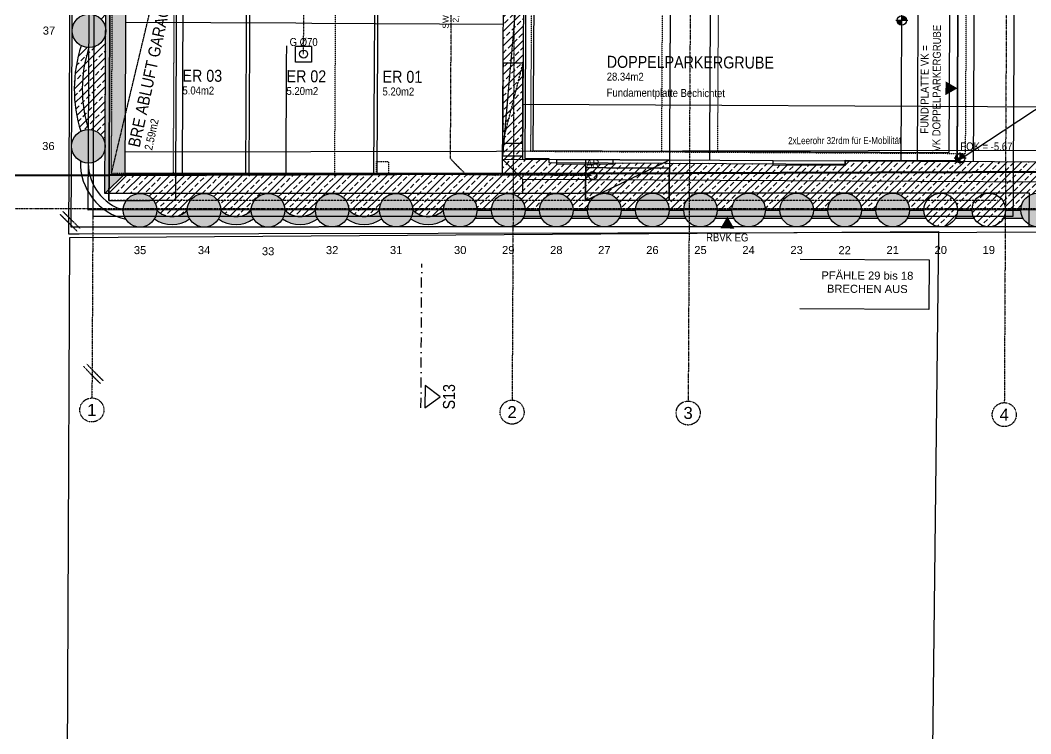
# Model space of a CAD drawing. Header units: millimetres. Extents: x -22184 to 119634, y -59962 to 51543.
# Drawn here: x -8900 to 3727, y -9983 to -1063 of the extents above; entities that cross this region are included whole.
import ezdxf
from ezdxf.enums import TextEntityAlignment as Align

# ---------------------------------------------------------------- set-up
doc = ezdxf.new("R2010")
doc.units = ezdxf.units.MM
for name, pattern in [('DASHDOT', [1, 0.5, -0.25, 0, -0.25]), ('HIDDEN', [0.375, 0.25, -0.125]), ('HIDDEN2', [0.1875, 0.125, -0.0625]), ('STRICHPUNKT', [1, 0.5, -0.25, 0, -0.25]), ('STRICHPUNKTX2', [2, 1, -0.5, 0, -0.5])]:
    doc.linetypes.add(name, pattern=pattern)
for name, color, linetype in [('00-TXT---------M0', 8, 'Continuous'), ('01-SCH-G00-Lkg-M0', 8, 'STRICHPUNKTX2'), ('01-SYM-G00-Lkg-M0', 8, 'Continuous'), ('01-TXT---------M0', 1, 'Continuous'), ('01-TXT---------PP', 1, 'Continuous'), ('01-TXT-G00-LKG-M0', 1, 'Continuous'), ('02-ANS-G00-LKG-M0', 8, 'Continuous'), ('02-ANS-G00-Lkg-Rigol', 8, 'Continuous'), ('02-AXO-G00-Lkg-M0', 8, 'STRICHPUNKT'), ('02-DIM-G00-LKG-M0', 8, 'Continuous'), ('02-DIM-G00-LKG-ROHBAU', 8, 'Continuous'), ('02-FIL-G00-Lkg-STB', 8, 'Continuous'), ('02-HID-G00-LKG-M0', 8, 'HIDDEN2'), ('02-PKW-G00-LKG-M0', 8, 'Continuous'), ('02-TWA-G00-LKG-M0', 4, 'Continuous'), ('02-TWB-G00-LKG-M0', 5, 'Continuous'), ('02-TWE-G00-LKG-M0', 8, 'Continuous'), ('03-HID-G00-LKG-M0', 8, 'HIDDEN2'), ('03-SYM-G00-Lkg-M0', 8, 'Continuous'), ('07-RWK-G00-LKG-M0', 150, 'HIDDEN'), ('07-SWK-G00-Lkg-M0', 34, 'STRICHPUNKT'), ('07-SWK-G00-Lkg-TXT', 34, 'Continuous'), ('07-TXT---------M0', 8, 'Continuous'), ('09-VER-G00-LKG-GRUNDSTÜCKSGRENZE', 161, 'Continuous')]:
    doc.layers.add(name, color=color, linetype=linetype)
doc.layers.add('00_HLP-G00-LKG-M0', color=6, linetype='Continuous', plot=False)
doc.layers.add('E_Bauangaben', color=242, linetype='Continuous', true_color=0xcb1042)
doc.styles.add('0.EG (1)$0$ERSTELLTER_STIL_2', font='ARIALN.TTF')
doc.styles.add('ARIAL', font='arial.ttf', dxfattribs={"width": 0.85})
doc.styles.get("Standard").update_dxf_attribs({"font": 'arial.ttf'})
doc.dimstyles.new('pp chromy&schneider', dxfattribs={"dimscale": 0.005, "dimtxt": 25, "dimasz": 10, "dimexe": 0, "dimexo": 0, "dimgap": 5, "dimtad": 1, "dimdec": 1, "dimlfac": 100, "dimrnd": 0.1, "dimzin": 9, "dimdsep": 46, "dimtxsty": 'ARIAL', "dimblk": 'c&s kote', "dimcen": 0, "dimse1": 1, "dimse2": 1, "dimclrd": 8, "dimclrt": 8, "dimadec": 0, "dimazin": 0, "dimtfac": 0.75, "dimtdec": 1, "dimtix": 1, "dimtmove": 2, "dimatfit": 0, "dimldrblk": 'NONE', "dimfxl": 1, "dimtolj": 1, "dimlwd": -1, "dimarcsym": 0})
pattern_1 = [(45.1423, (16398.9, 6975.42), (-90.0253, 89.57924), []), (45.1423, (16488.7, 6975.64), (-90.0253, 89.57924), [63.5, -31.75])]
pattern_2 = [(45, (-38842.03, -63810.26), (-89.80256, 89.80256), []), (45, (-38752.23, -63810.26), (-89.80256, 89.80256), [63.5, -31.75])]
pattern_3 = [(44.70755, (-35675.08, -41544.72), (-89.34302, 90.25976), []), (44.70755, (-35585.27, -41545.18), (-89.34302, 90.25976), [63.5, -31.75])]

# ---------------------------------------------------------------- blocks, each defined once
blk = doc.blocks.new('03-rar')
blk.add_circle((0, 0), 0.05)
at = {"layer": '01-TXT---------M0', "color": 8, "style": 'ARIAL', "width": 0.85}
blk.add_attdef('RR', text='', height=0.1, dxfattribs=at).set_placement((0, 0.1), align=Align.CENTER)
blk = doc.blocks.new('01-SQM')
at = {"layer": '01-TXT---------M0', "color": 1, "style": 'ARIAL', "width": 0.85}
blk.add_attdef('ROOM', (0, 0), '', height=0.15, dxfattribs=at)
blk.add_attdef('AREA', text='', height=0.1, dxfattribs=at).set_placement((0, -0.06), align=Align.TOP_LEFT)
at = {"layer": '01-TXT---------PP', "color": 1, "style": 'ARIAL', "width": 0.85}
blk.add_attdef('NR', text='', height=0.15, dxfattribs=at).set_placement((-0.117, 0), align=Align.RIGHT)
blk.add_attdef('FLOOR', text='', height=0.1, dxfattribs=at).set_placement((0, -0.26), align=Align.TOP_LEFT)
blk = doc.blocks.new('01-HK1')
for p, q in [((-0.001, -0.074), (-0.001, 0.074)), ((0.074, 0), (-0.075, 0))]:
    blk.add_line(p, q)
blk.add_circle((-0.001, 0), 0.0586)
for points in [[(-0.001, 0.059), (0.041, 0.041), (-0.001, 0)], [(-0.001, 0), (0.058, 0), (0.041, 0.041)], [(-0.059, 0), (-0.042, -0.041), (-0.001, 0)], [(-0.042, -0.041), (-0.001, -0.059), (-0.001, 0)]]:
    blk.add_solid(points)
at = {"layer": '01-TXT---------M0', "color": 8, "style": 'ARIAL', "width": 0.85}
blk.add_attdef('HEIGHT', text='', height=0.1, dxfattribs=at).set_placement((0, 0.2), align=Align.TOP_CENTER)
blk = doc.blocks.new('01-hk4')
blk.add_lwpolyline([(0, 0, 0, 0.270625, 0), (0, 0.234375, 0.270625, 0.270625, 0)], format="xyseb")
at = {"layer": '00-TXT---------M0', "color": 8, "style": 'ARIAL', "width": 0.85}
blk.add_attdef('HEIGHT', text='', height=0.1, dxfattribs=at).set_placement((0, 0.35), align=Align.CENTER)
blk = doc.blocks.new('07_Doppelparker_2_250x520')
blk.add_lwpolyline([(5.4, -2.6), (5.1, -2.6), (5.1, -2.65), (1.4, -2.65), (1.4, -2.6), (0, -2.6), (0, 2.6), (1.4, 2.6), (1.4, 2.65), (5.1, 2.65), (5.1, 2.6), (5.4, 2.6), (5.4, -2.6)])
for points in [[(0.1, 2.5), (0.1, 0), (5.3, 0), (5.3, 2.5)], [(0.1, -2.5), (0.1, 0), (5.3, 0), (5.3, -2.5)]]:
    blk.add_lwpolyline(points, close=True)
blk = doc.blocks.new('schnittführung')
at = {"color": 4, "linetype": 'DASHDOT', "ltscale": 0.25}
blk.add_line((0.237, -0.138), (0.237, 1.662), dxfattribs=at)
blk.add_line((0.237, -0.138), (0.237, 1.662), dxfattribs=at)
blk.add_line((0.237, -0.138), (0.237, 1.662), dxfattribs=at)
at = {"color": 4}
blk.add_lwpolyline([(0.187, 0.138), (0.187, -0.138), (0, 0)], close=True, dxfattribs=at)
at = {"layer": '07-TXT---------M0', "color": 9, "style": 'ARIAL', "text_generation_flag": 6, "width": 0.85}
blk.add_attdef('SCHNITT', text='', height=0.15, rotation=270, dxfattribs=at).set_placement((-0.037, 0), align=Align.CENTER)
blk = doc.blocks.new('c&s kote')
at = {"color": 8}
for p, q in [((0, -2), (0, 2)), ((0, 2), (0, -2)), ((-2, 0), (2, 0)), ((2, 0), (-2, 0))]:
    blk.add_line(p, q, dxfattribs=at)
blk.add_circle((0, 0), 0.5, dxfattribs=at)
blk = doc.blocks.new('*D373')
at = {"layer": '02-DIM-G00-LKG-M0', "color": 8, "transparency": 16777216}
blk.add_line((-6860, 461), (-6878, -2982), dxfattribs=at)
at = {"layer": 'Defpoints', "color": 0, "transparency": 16777216}
for p in [(-13160, 493), (-7589, -2979), (-6878, -2982)]:
    blk.add_point(p, dxfattribs=at)
at = {"layer": '02-DIM-G00-LKG-M0', "color": 8, "transparency": 16777216, "xscale": 0.05, "yscale": 0.05, "zscale": 0.05}
for p, rotation in [((-6860, 461), 89.70755000015683), ((-6878, -2982), 269.7075500001568)]:
    blk.add_blockref('c&s kote', p, dxfattribs=dict(at, rotation=rotation))
at = {"layer": '02-DIM-G00-LKG-M0', "color": 8, "transparency": 16777216, "insert": (-6869, -1261), "char_height": 0.125, "attachment_point": 5, "rotation": 89.7076, "style": 'ARIAL'}
blk.add_mtext('\\A1;344341.1', dxfattribs=at)
blk = doc.blocks.new('_None')
blk = doc.blocks.new('*D374')
at = {"layer": '02-DIM-G00-LKG-M0', "color": 8, "transparency": 16777216}
blk.add_line((-7590, -2710), (19540, -2658), dxfattribs=at)
at = {"layer": 'Defpoints', "color": 0, "transparency": 16777216}
for p in [(19540, -2658), (-7590, -3029), (19541, -2977)]:
    blk.add_point(p, dxfattribs=at)
at = {"layer": '02-DIM-G00-LKG-M0', "color": 8, "transparency": 16777216, "xscale": 0.05, "yscale": 0.05, "zscale": 0.05}
for p, rotation in [((-7590, -2710), 180.1095958408352), ((19540, -2658), 0.1095958408353736)]:
    blk.add_blockref('c&s kote', p, dxfattribs=dict(at, rotation=rotation))
at = {"layer": '02-DIM-G00-LKG-M0', "color": 8, "transparency": 16777216, "insert": (5625, -2571), "char_height": 0.125, "attachment_point": 5, "rotation": 0.1096, "style": 'ARIAL'}
blk.add_mtext('\\A1;2713026.5', dxfattribs=at)
blk = doc.blocks.new('*D381')
at = {"layer": '02-DIM-G00-LKG-M0', "color": 8, "transparency": 16777216}
blk.add_line((-7580, -1088), (-5457, -1098), dxfattribs=at)
at = {"layer": 'Defpoints', "color": 0, "transparency": 16777216}
for p in [(-5457, -1098), (-5460, -1586), (-7589, -2979)]:
    blk.add_point(p, dxfattribs=at)
at = {"layer": '02-DIM-G00-LKG-M0', "color": 8, "transparency": 16777216, "xscale": 0.05, "yscale": 0.05, "zscale": 0.05}
for p, rotation in [((-7580, -1088), 179.7075500018302), ((-5457, -1098), 359.7075500018302)]:
    blk.add_blockref('c&s kote', p, dxfattribs=dict(at, rotation=rotation))
at = {"layer": '02-DIM-G00-LKG-M0', "color": 8, "transparency": 16777216, "insert": (-6518, -1093), "char_height": 0.125, "attachment_point": 5, "rotation": 359.7076, "style": 'ARIAL'}
blk.add_mtext('\\A1;212250', dxfattribs=at)
blk = doc.blocks.new('*D382')
at = {"layer": '02-DIM-G00-LKG-M0', "color": 8, "transparency": 16777216}
blk.add_line((-5457, -1098), (-5257, -1099), dxfattribs=at)
at = {"layer": 'Defpoints', "color": 0, "transparency": 16777216}
for p in [(-5257, -1099), (-5259, -1387), (-5460, -1586)]:
    blk.add_point(p, dxfattribs=at)
at = {"layer": '02-DIM-G00-LKG-M0', "color": 8, "transparency": 16777216, "xscale": 0.05, "yscale": 0.05, "zscale": 0.05}
for p, rotation in [((-5457, -1098), 179.7075500018302), ((-5257, -1099), 359.7075500018302)]:
    blk.add_blockref('c&s kote', p, dxfattribs=dict(at, rotation=rotation))
at = {"layer": '02-DIM-G00-LKG-M0', "color": 8, "transparency": 16777216, "insert": (-5357, -1099), "char_height": 0.125, "attachment_point": 5, "rotation": 359.7076, "style": 'ARIAL'}
blk.add_mtext('\\A1;20000', dxfattribs=at)
blk = doc.blocks.new('*D383')
at = {"layer": '02-DIM-G00-LKG-M0', "color": 8, "transparency": 16777216}
blk.add_line((-5257, -1099), (-2865, -1112), dxfattribs=at)
at = {"layer": 'Defpoints', "color": 0, "transparency": 16777216}
for p in [(-2865, -1112), (-5259, -1387), (-2874, -2978)]:
    blk.add_point(p, dxfattribs=at)
at = {"layer": '02-DIM-G00-LKG-M0', "color": 8, "transparency": 16777216, "xscale": 0.05, "yscale": 0.05, "zscale": 0.05}
for p, rotation in [((-5257, -1099), 179.7075500018302), ((-2865, -1112), 359.7075500018302)]:
    blk.add_blockref('c&s kote', p, dxfattribs=dict(at, rotation=rotation))
at = {"layer": '02-DIM-G00-LKG-M0', "color": 8, "transparency": 16777216, "insert": (-4061, -1105), "char_height": 0.125, "attachment_point": 5, "rotation": 359.7076, "style": 'ARIAL'}
blk.add_mtext('\\A1;239249.9', dxfattribs=at)
blk = doc.blocks.new('*D384')
at = {"layer": '02-DIM-G00-LKG-M0', "color": 8, "transparency": 16777216}
blk.add_line((-5578, -2989), (-5571, -1585), dxfattribs=at)
at = {"layer": 'Defpoints', "color": 0, "transparency": 16777216}
for p in [(-5571, -1585), (-5460, -1586), (-7589, -2979)]:
    blk.add_point(p, dxfattribs=at)
at = {"layer": '02-DIM-G00-LKG-M0', "color": 8, "transparency": 16777216, "xscale": 0.05, "yscale": 0.05, "zscale": 0.05}
for p, rotation in [((-5571, -1585), 89.70755000015683), ((-5578, -2989), 269.7075500001568)]:
    blk.add_blockref('c&s kote', p, dxfattribs=dict(at, rotation=rotation))
at = {"layer": '02-DIM-G00-LKG-M0', "color": 8, "transparency": 16777216, "insert": (-5574, -2287), "char_height": 0.125, "attachment_point": 5, "rotation": 89.7076, "style": 'ARIAL'}
blk.add_mtext('\\A1;140346.4', dxfattribs=at)
blk = doc.blocks.new('*D385')
at = {"layer": '02-DIM-G00-LKG-M0', "color": 8, "transparency": 16777216}
blk.add_line((-5571, -1585), (-5570, -1385), dxfattribs=at)
at = {"layer": 'Defpoints', "color": 0, "transparency": 16777216}
for p in [(-5570, -1385), (-5459, -1386), (-5460, -1586)]:
    blk.add_point(p, dxfattribs=at)
at = {"layer": '02-DIM-G00-LKG-M0', "color": 8, "transparency": 16777216, "xscale": 0.05, "yscale": 0.05, "zscale": 0.05}
for p, rotation in [((-5570, -1385), 89.70755000015683), ((-5571, -1585), 269.7075500001568)]:
    blk.add_blockref('c&s kote', p, dxfattribs=dict(at, rotation=rotation))
at = {"layer": '02-DIM-G00-LKG-M0', "color": 8, "transparency": 16777216, "insert": (-5570, -1485), "char_height": 0.125, "attachment_point": 5, "rotation": 89.7076, "style": 'ARIAL'}
blk.add_mtext('\\A1;20000', dxfattribs=at)
blk = doc.blocks.new('*D394')
at = {"layer": '02-DIM-G00-LKG-ROHBAU', "color": 8, "transparency": 16777216}
blk.add_line((-2620, -2113), (4210, -2148), dxfattribs=at)
at = {"layer": 'Defpoints', "color": 0, "transparency": 16777216}
for p in [(4210, -2148), (-2623, -2801), (4207, -2835)]:
    blk.add_point(p, dxfattribs=at)
at = {"layer": '02-DIM-G00-LKG-ROHBAU', "color": 8, "transparency": 16777216, "xscale": 0.05, "yscale": 0.05, "zscale": 0.05}
for p, rotation in [((-2620, -2113), 179.7079187783268), ((4210, -2148), 359.7079187783269)]:
    blk.add_blockref('c&s kote', p, dxfattribs=dict(at, rotation=rotation))
at = {"layer": '02-DIM-G00-LKG-ROHBAU', "color": 8, "transparency": 16777216, "insert": (795, -2130), "char_height": 0.125, "attachment_point": 5, "rotation": 359.7079, "style": 'ARIAL'}
blk.add_mtext('\\A1;682999.8', dxfattribs=at)

msp = doc.modelspace()

# ---------------------------------------------------------------- hatches: boundary and pattern name
at = {"layer": '02-FIL-G00-Lkg-STB'}
h = msp.add_hatch(dxfattribs=at)
h.set_pattern_fill('ANSI33', color=256, scale=20, angle=107.04654196, style=0)
h.set_pattern_definition(pattern_3)
h.paths.add_polyline_path([(-7753.547, 13834.2292), (-7840.6422, -3229.0114), (-7589.3607, -2978.5775), (-7504.8102, 13586.1203)])
h = msp.add_hatch(dxfattribs=at)
h.set_pattern_fill('ANSI33', color=256, scale=20, angle=107.04654196, style=0)
h.set_pattern_definition([(44.70755, (-36695.91, -241542.11), (-89.34302, 90.25976), []), (44.70755, (-36606.11, -241542.57), (-89.34302, 90.25976), [63.5, -31.75])])
edge = h.paths.add_edge_path()
edge.add_arc((-8047.6338, -2639.0746), 210, 107.04654196, 467.04654196)
edge = h.paths.add_edge_path()
edge.add_arc((-8040.2715, -1196.1912), 210, 107.04654196, 467.04654196)
edge = h.paths.add_edge_path()
edge.add_arc((-8032.9091, 246.6921), 210, 107.04654196, 467.04654196)
edge = h.paths.add_edge_path()
edge.add_arc((-8025.5468, 1689.5755), 210, 107.04654196, 467.04654196)
edge = h.paths.add_edge_path()
edge.add_arc((-8018.1844, 3132.4588), 210, 107.04654196, 467.04654196)
edge = h.paths.add_edge_path()
edge.add_arc((-8010.8221, 4575.3422), 210, 107.04654196, 467.04654196)
edge = h.paths.add_edge_path()
edge.add_arc((-8003.4597, 6018.2255), 210, 107.04654196, 467.04654196)
edge = h.paths.add_edge_path()
edge.add_arc((-7996.0973, 7461.1089), 210, 107.04654196, 467.04654196)
edge = h.paths.add_edge_path()
edge.add_arc((-7988.735, 8903.9922), 210, 107.04654196, 467.04654196)
edge = h.paths.add_edge_path()
edge.add_arc((-7981.3726, 10346.8756), 210, 107.04654196, 467.04654196)
edge = h.paths.add_edge_path()
edge.add_arc((-7974.0103, 11789.759), 210, 107.04654196, 467.04654196)
edge = h.paths.add_edge_path()
edge.add_arc((-7966.6479, 13232.6423), 210, 107.04654196, 467.04654196)
h = msp.add_hatch(dxfattribs=at)
h.set_pattern_fill('ANSI33', color=256, scale=20, angle=107.04654196, style=0)
h.set_pattern_definition(pattern_1)
h.paths.add_polyline_path([(-7793.4393, 6018.7472), (-7793.4603, 6018.7471, -0.4164372489), (-8004.5312, 5808.2283, 0.1564177002), (-8009.7505, 4785.3394, -0.4119933666), (-7800.8227, 4575.8637, -0.4164372488), (-8011.8936, 4365.3449, 0.1564177002), (-8017.1129, 3342.4561, -0.4119933666), (-7808.1851, 3132.9804, -0.416437249), (-8019.2559, 2922.4616, 0.1564177001), (-8024.4752, 1899.5727, -0.4119933667), (-7815.5474, 1690.097, -0.4164372488), (-8026.6183, 1479.5782, 0.1564177002), (-8031.8376, 456.6894, -0.4119933666), (-7822.9098, 247.2137, -0.4164372488), (-8033.9806, 36.6948, 0.1564177002), (-8039.2, -986.194, -0.4119933667), (-7830.2721, -1195.6697, -0.4164372489), (-8041.343, -1406.1885, 0.1564177), (-8046.5623, -2429.0773, -0.4119933667), (-7837.6345, -2638.553), (-7837.6284, -2638.553)])
h = msp.add_hatch(dxfattribs=at)
h.set_pattern_fill('ANSI33', color=256, scale=20, angle=107.04654196, style=0)
h.set_pattern_definition(pattern_1)
h.paths.add_polyline_path([(-8041.343, -1406.1885, -0.1210672058), (-8138.5514, -1381.7743, 0.1544136547), (-8144.0148, -2452.4983, -0.1210672059), (-8046.5623, -2429.0773, -0.1564177)])
h.paths.add_polyline_path([(-8033.9806, 36.6948, -0.1210672059), (-8131.1891, 61.1091, 0.1544136548), (-8136.6525, -1009.615, -0.1210672058), (-8039.2, -986.194, -0.1564177002)])
h.paths.add_polyline_path([(-8026.6183, 1479.5782, -0.1210672059), (-8123.8267, 1503.9924, 0.1544136548), (-8129.2901, 433.2684, -0.1210672058), (-8031.8376, 456.6894, -0.1564177002)])
h.paths.add_polyline_path([(-8019.2559, 2922.4616, -0.1210672058), (-8116.4643, 2946.8758, 0.1544136547), (-8121.9277, 1876.1517, -0.1210672058), (-8024.4752, 1899.5727, -0.1564177001)])
h.paths.add_polyline_path([(-8011.8936, 4365.3449, -0.1210672059), (-8109.102, 4389.7592, 0.1544136548), (-8114.5654, 3319.0351, -0.1210672059), (-8017.1129, 3342.4561, -0.1564177002)])
h = msp.add_hatch(dxfattribs=at)
h.set_pattern_fill('ANSI33', color=256, scale=20, angle=107.04654196, style=0)
h.set_pattern_definition(pattern_3)
h.paths.add_polyline_path([(-2845.4639, 2670.6934), (-2856.0806, 590.7205), (-3171.0765, 592.3283), (-3172.3526, 342.3316), (-2857.3567, 340.7238), (-2873.3838, -2799.2353), (-2623.3871, -2800.5114), (-2596.7432, 2419.4206)])
h = msp.add_hatch(dxfattribs=at)
h.set_pattern_fill('ANSI33', color=256, scale=20, angle=107.04654196, style=0)
h.set_pattern_definition(pattern_3)
h.paths.add_polyline_path([(-7589.3607, -2978.5775), (-7840.6422, -3229.0114), (-2625.5676, -3227.7071), (-2624.6632, -3050.5081), (-2873.3838, -2799.236), (-2874.295, -2977.7507)])
h = msp.add_hatch(dxfattribs=at)
h.set_pattern_fill('ANSI33', color=256, scale=20, angle=107.04654196, style=0)
h.set_pattern_definition(pattern_3)
h.paths.add_polyline_path([(4206.5242, -2835.329), (2806.5752, -2828.2053), (2806.5422, -2828.2271), (2806.5423, -2828.2052), (2306.5488, -2825.6609), (2306.5487, -2825.675), (2106.5513, -2824.6542), (2106.5514, -2824.6432), (1406.5604, -2821.0813), (1406.2542, -2881.0805), (506.2659, -2876.4867), (506.368, -2856.487), (-1493.606, -2846.2786), (-1493.7081, -2866.2783), (-2193.6989, -2862.7054), (-2193.5969, -2842.7056), (-2293.5955, -2842.1952), (-2293.3914, -2802.1957), (-2873.3838, -2799.2353), (-2873.3838, -2799.236), (-2624.6632, -3050.5081), (3955.2514, -3084.0497)])
h = msp.add_hatch(dxfattribs=at)
h.set_pattern_fill('ANSI33', color=256, scale=20, angle=107.04654196, style=0)
h.set_pattern_definition(pattern_3)
h.paths.add_polyline_path([(-2624.6632, -3050.5081), (-2625.5676, -3227.7071), (-2801.901, -3227.7512, -0.4142135622), (-2591.8485, -3437.6987), (-2411.426, -3437.6536, -1), (-1991.426, -3437.5485), (-1811.0035, -3437.5034, -1), (-1391.0035, -3437.3984), (-1210.581, -3437.3533, -1), (-790.581, -3437.2482), (-610.1585, -3437.2031, -1), (-190.1586, -3437.0981), (-9.7361, -3437.0529, -1), (410.2639, -3436.9479), (590.6864, -3436.9028, -1), (1010.6864, -3436.7977), (1191.1089, -3436.7526, -1), (1611.1089, -3436.6476), (1791.5314, -3436.6025, -1), (2211.5314, -3436.4974), (2391.9539, -3436.4523, -1), (2811.9539, -3436.3473), (2992.3765, -3436.3021, -0.99857098), (3412.376, -3436.1971), (3601.3698, -3436.1498, -0.415782667), (3812.4417, -3226.1), (4253.785, -3225.9867), (4254.5014, -3085.6212)])
h = msp.add_hatch(dxfattribs=at)
h.set_pattern_fill('ANSI33', color=256, scale=20, angle=107.04654196, style=0)
h.set_pattern_definition(pattern_1)
h.paths.add_polyline_path([(17839.3425, -3432.6415, 1), (17419.3425, -3432.6415, 1)])
h.paths.add_polyline_path([(16457.5452, -3432.9871, 1), (16037.5452, -3432.9871, 1)])
h.paths.add_polyline_path([(15075.7479, -3433.3327, 1), (14655.7479, -3433.3327, 1)])
h.paths.add_polyline_path([(13693.9507, -3433.6783, 1), (13273.9507, -3433.6783, 1)])
h.paths.add_polyline_path([(12312.1534, -3434.0238, 1), (11892.1534, -3434.0238, 1)])
h.paths.add_polyline_path([(10930.3561, -3434.3694, 1), (10510.3561, -3434.3694, 1)])
h.paths.add_polyline_path([(9548.5589, -3434.715, 1), (9128.5589, -3434.715, 1)])
h.paths.add_polyline_path([(8166.7616, -3435.0606, 1), (7746.7616, -3435.0606, 1)])
h.paths.add_polyline_path([(6784.9643, -3435.4062, 1), (6364.9643, -3435.4062, 1)])
h.paths.add_polyline_path([(5403.1671, -3435.7517, 1), (4983.1671, -3435.7517, 1)])
h.paths.add_polyline_path([(4021.3698, -3436.0973, 1), (3601.3698, -3436.0973, 1)])
h.paths.add_polyline_path([(2211.5314, -3436.5499, 1), (1791.5314, -3436.5499, 1)])
h.paths.add_polyline_path([(1611.1089, -3436.7001, 1), (1191.1089, -3436.7001, 1)])
h.paths.add_polyline_path([(1010.6864, -3436.8503, 1), (590.6864, -3436.8503, 1)])
h.paths.add_polyline_path([(410.2639, -3437.0004, 1), (-9.7361, -3437.0004, 1)])
h.paths.add_polyline_path([(-190.1586, -3437.1506, 1), (-610.1586, -3437.1506, 1)])
h.paths.add_polyline_path([(-790.581, -3437.3007, 1), (-1210.581, -3437.3007, 1)])
h.paths.add_polyline_path([(-1391.0035, -3437.4509, 1), (-1811.0035, -3437.4509, 1)])
h.paths.add_polyline_path([(-1991.426, -3437.6011, 1), (-2411.426, -3437.6011, 1)])
h.paths.add_polyline_path([(-2591.8485, -3437.7512, 1), (-3011.8485, -3437.7512, 1)])
h.paths.add_polyline_path([(-3192.271, -3437.9014, 1), (-3612.271, -3437.9014, 1)])
h.paths.add_polyline_path([(-3992.254, -3438.1015, 1), (-4412.254, -3438.1015, 1)])
h.paths.add_polyline_path([(-4792.2371, -3438.3015, 1), (-5212.2371, -3438.3015, 1)])
h.paths.add_polyline_path([(-5592.2202, -3438.5016, 1), (-6012.2202, -3438.5016, 1)])
h.paths.add_polyline_path([(-6392.2033, -3438.7017, 1), (-6812.2033, -3438.7017, 1)])
h.paths.add_polyline_path([(-7192.1863, -3438.9017, 1), (-7612.1863, -3438.9017, 1)])
h = msp.add_hatch(dxfattribs=at)
h.set_pattern_fill('ANSI33', color=256, scale=20, angle=107.04654196, style=0)
h.set_pattern_definition(pattern_3)
h.paths.add_polyline_path([(-6602.2558, -3228.7017), (-7402.2389, -3228.9017, -0.4142135622), (-7192.1863, -3438.8492, 0.421072625), (-6812.2033, -3438.7542, -0.4142135621)])
h.paths.add_polyline_path([(-5802.2727, -3228.5016), (-6602.2558, -3228.7017, -0.414213562), (-6392.2033, -3438.6492, 0.4210713597), (-6012.2202, -3438.5541, -0.4142135624)])
h.paths.add_polyline_path([(-5002.2896, -3228.3015), (-5802.2727, -3228.5016, -0.4142135622), (-5592.2202, -3438.4491, 0.4210713598), (-5212.2371, -3438.3541, -0.4142135622)])
h.paths.add_polyline_path([(-4412.254, -3438.154, -0.4142135625), (-4202.3066, -3228.1015), (-5002.2896, -3228.3015, -0.4142135622), (-4792.2371, -3438.249, 0.4210713595)])
h.paths.add_polyline_path([(-3402.3235, -3227.9014), (-4202.3066, -3228.1015, -0.4142135621), (-3992.254, -3438.0489, 0.4210713599), (-3612.271, -3437.9539, -0.4142135622)])
h.paths.add_polyline_path([(-2801.901, -3227.7512), (-3402.3235, -3227.9014, -0.4142135622), (-3192.271, -3437.8489), (-3011.8485, -3437.8037, -0.4142135622)])
h = msp.add_hatch(dxfattribs=at)
h.set_pattern_fill('ANSI33', color=256, scale=20, angle=107.04654196, style=0)
h.set_pattern_definition(pattern_2)
edge = h.paths.add_edge_path()
edge.add_arc((2601.9539, -3436.3998), 210, 107.04654196, 467.04654196)
h = msp.add_hatch(dxfattribs=at)
h.set_pattern_fill('ANSI33', color=256, scale=20, angle=107.04654196, style=0)
h.set_pattern_definition(pattern_2)
edge = h.paths.add_edge_path()
edge.add_arc((3202.3763, -3436.5499), 210, 107.04654196, 467.04654196)
h = msp.add_hatch(dxfattribs=at)
h.set_pattern_fill('ANSI33', color=256, scale=20, angle=107.04654196, style=0)
h.set_pattern_definition(pattern_1)
h.paths.add_polyline_path([(-6782.9013, -3545.6981, -0.134390745), (-6812.2033, -3438.7542, -0.4210726249), (-7192.1863, -3438.8492, -0.134390745), (-7221.4348, -3545.8078, 0.3331513404)])
h.paths.add_polyline_path([(-5982.9182, -3545.4979, -0.1343906462), (-6012.2202, -3438.5541, -0.4210713597), (-6392.2033, -3438.6492, -0.1343906464), (-6421.4517, -3545.6076, 0.3331506266)])
h.paths.add_polyline_path([(-5182.9352, -3545.2979, -0.1343906463), (-5212.2371, -3438.3541, -0.4210713596), (-5592.2202, -3438.4491, -0.1343906463), (-5621.4686, -3545.4075, 0.3331506266)])
h.paths.add_polyline_path([(-4382.9521, -3545.0978, -0.1343906463), (-4412.254, -3438.154, -0.4210713596), (-4792.2371, -3438.249, -0.1343906464), (-4821.4856, -3545.2075, 0.3331506266)])
h.paths.add_polyline_path([(-3582.969, -3544.8977, -0.1343906464), (-3612.271, -3437.9539, -0.4210713598), (-3992.254, -3438.0489, -0.1343906463), (-4021.5025, -3545.0074, 0.3331506266)])
h.paths.add_polyline_path([(-3011.8485, -3437.8037), (-3192.271, -3437.8489, -0.1247200485), (-3217.5841, -3537.8552), (-2986.4853, -3537.7974, -0.1247200485)])
h.paths.add_polyline_path([(-2411.426, -3437.6536), (-2591.8485, -3437.6987, -0.1247200485), (-2617.1616, -3537.705), (-2386.0628, -3537.6472, -0.1247200485)])
h.paths.add_polyline_path([(-1811.0035, -3437.5034), (-1991.426, -3437.5485, -0.1247200485), (-2016.7391, -3537.5549), (-1785.6404, -3537.4971, -0.1247200485)])
h.paths.add_polyline_path([(-1210.581, -3437.3533), (-1391.0035, -3437.3984, -0.1247200485), (-1416.3167, -3537.4047), (-1185.2179, -3537.3469, -0.1247200485)])
h.paths.add_polyline_path([(-610.1585, -3437.2031), (-790.581, -3437.2482, -0.1247200485), (-815.8942, -3537.2546), (-584.7954, -3537.1968, -0.1247200485)])
h.paths.add_polyline_path([(-9.7361, -3437.0529), (-190.1586, -3437.0981, -0.1247200485), (-215.4717, -3537.1044), (15.6271, -3537.0466, -0.1247200485)])
h.paths.add_polyline_path([(590.6864, -3436.9028), (410.2639, -3436.9479, -0.1247200485), (384.9508, -3536.9542), (616.0496, -3536.8964, -0.1247200485)])
h.paths.add_polyline_path([(1191.1089, -3436.7526), (1010.6864, -3436.7977, -0.1247200485), (985.3733, -3536.8041), (1216.4721, -3536.7463, -0.1247200485)])
h.paths.add_polyline_path([(1791.5314, -3436.6025), (1611.1089, -3436.6476, -0.1247200485), (1585.7958, -3536.6539), (1816.8945, -3536.5961, -0.1247200485)])
h.paths.add_polyline_path([(2391.9539, -3436.4523), (2211.5314, -3436.4974, -0.1247200485), (2186.2182, -3536.5038), (2417.317, -3536.446, -0.1247200485)])
h.paths.add_polyline_path([(2992.3765, -3436.3021), (2811.9539, -3436.3473, -0.1247200485), (2786.6407, -3536.3536), (3017.5771, -3536.2958, -0.124670412)])
h.paths.add_polyline_path([(3601.3698, -3436.1498), (3412.376, -3436.1971, -0.124670412), (3387.2254, -3536.2034), (3626.7329, -3536.1435, -0.1247200485)])
h.paths.add_polyline_path([(5007.1761, -3533.2574, -0.1212409157), (4983.1671, -3435.8043, -0.1663552168), (4021.3698, -3436.0448, -0.1212409157), (3997.4095, -3533.5099, 0.1634850731)])
h.paths.add_polyline_path([(6364.9643, -3435.4587, -0.1663552168), (5403.167, -3435.6992, -0.1212409157), (5379.2068, -3533.1643, 0.1634850731), (6388.9733, -3532.9118, -0.1212409157)])
h.paths.add_polyline_path([(7770.7706, -3532.5662, -0.1212409157), (7746.7616, -3435.1131, -0.1663552168), (6784.9643, -3435.3536, -0.1212409157), (6761.0041, -3532.8188, 0.1634850731)])
h.paths.add_polyline_path([(9152.5679, -3532.2206, -0.1212409157), (9128.5589, -3434.7675, -0.1663552168), (8166.7616, -3435.0081, -0.1212409157), (8142.8013, -3532.4732, 0.1634850731)])
h.paths.add_polyline_path([(10534.3651, -3531.8751, -0.1212409157), (10510.3561, -3434.4219, -0.1663552168), (9548.5588, -3434.6625, -0.1212409157), (9524.5986, -3532.1276, 0.1634850731)])

# ---------------------------------------------------------------- linework, layer by layer
at = {"color": 1, "lineweight": 90}
msp.add_lwpolyline([(-22183.5033, -3051.9809), (94105.7942, -2647.7813)], dxfattribs=at)
at = {"layer": '00_HLP-G00-LKG-M0'}
msp.add_lwpolyline([(-7962.4861, 14042.6163), (6138.2554, 14151.8913), (6128.3431, 12209.9263), (28815.6843, 12266.2745), (28718.2894, -3930.2557), (46080.5922, -3930.2555), (46080.5946, -33657.3553), (34060.5986, -33513.1155), (34060.5985, -24900.2556), (19080.5985, -24900.2558), (19080.5983, -3432.2786), (-8051.7171, -3439.0642)], close=True, dxfattribs=at)
msp.add_lwpolyline([(843.6317, -4049.9905), (2457.9895, -4058.2306), (2454.8205, -4679.0841), (840.4627, -4670.844)], dxfattribs=at)
at = {"layer": '02-ANS-G00-LKG-M0'}
for points in [[(2833.1861, 2391.7049), (2806.5422, -2828.2271)], [(-2193.3927, -2802.7027), (-1493.4018, -2806.27)], [(506.5723, -2816.4622), (1406.5606, -2821.0486)]]:
    msp.add_lwpolyline(points, dxfattribs=at)
at = {"layer": '02-ANS-G00-Lkg-Rigol'}
msp.add_lwpolyline([(2106.5513, -2824.6542), (2133.1952, 2395.2778), (2333.1926, 2394.257), (2306.5487, -2825.675)], close=True, dxfattribs=at)
msp.add_lwpolyline([(6083.6081, -664.1602), (2806.5422, -2828.2271)], dxfattribs=at)
at = {"layer": '02-AXO-G00-Lkg-M0'}
for points in [[(-7889.3592, 16614.2146), (-8003.6931, -5785.4936)], [(-2639.4276, 16587.4176), (-2753.7615, -5812.2906)], [(-439.4562, 16576.1884), (-553.7902, -5823.5198)], [(3510.4923, 16556.0268), (3396.1584, -5843.6814)], [(-13180.1883, -3420.2231), (19758.7147, -3411.9125)], [(-8187.009, -3704.7631), (-8398.0555, -3491.5511)], [(-8151.4737, -3669.5887), (-8362.5202, -3456.3767)], [(-7896.7106, -5606.2046), (-8107.7571, -5392.9926)], [(-7861.1752, -5571.0302), (-8072.2217, -5357.8181)]]:
    msp.add_lwpolyline(points, dxfattribs=at)
for centre in [(-8004.4587, -5935.4917), (-2754.5271, -5962.2887), (-554.5558, -5973.5179), (3395.3928, -5993.6795)]:
    msp.add_circle(centre, 150, dxfattribs=at)
at = {"layer": '02-FIL-G00-Lkg-STB'}
for points in [[(-2624.6632, -3050.5081), (-2873.3845, -2799.2353)], [(-7589.3607, -2978.5775), (-7840.6422, -3229.0114)]]:
    msp.add_lwpolyline(points, dxfattribs=at)
at = {"layer": '02-HID-G00-LKG-M0', "color": 4}
for p, q in [((-8262.792, -3649.117), (-8171.4251, 14251.0034)), ((3508.1327, -3516.0383), (3534.3001, 1643.5669)), ((18870.5983, -3642.3311), (-8262.792, -3649.117))]:
    msp.add_line(p, q, dxfattribs=at)
at = {"layer": '02-HID-G00-LKG-M0', "ltscale": 2}
msp.add_line((3309.0586, -3316.088), (-7791.1002, -3318.8641), dxfattribs=at)
at = {"layer": '02-HID-G00-LKG-M0'}
msp.add_line((3508.1327, -3516.0383), (-7992.1239, -3518.9144), dxfattribs=at)
for points in [[(-7951.1076, 4516.7777), (-7992.1239, -3518.9144)], [(-7752.1311, 4315.7594), (-7791.1002, -3318.8641)], [(-761.7671, 2410.0544), (-788.411, -2809.8776)], [(-261.7736, 2407.5023), (-288.4175, -2812.4297)], [(3011.5395, -2829.2735), (3038.1834, 2390.6585)]]:
    msp.add_lwpolyline(points, dxfattribs=at)
at = {"layer": '02-HID-G00-LKG-M0', "ltscale": 0.5}
msp.add_lwpolyline([(2937.6743, 2291.1702), (-2497.2549, 2318.9115), (-2522.878, -2701.0231), (2912.0512, -2728.7644)], close=True, dxfattribs=at)
for points in [[(-862.2762, 2310.5662), (-887.8993, -2709.3684)], [(-162.2854, 2306.9932), (-187.9084, -2712.9414)], [(-4969.5827, -3028.7589), (-4952.3294, 351.4171)]]:
    msp.add_lwpolyline(points, dxfattribs=at)
at = {"layer": '02-HID-G00-LKG-M0', "color": 4}
for points in [[(-2607.6152, 289.4484), (-2873.1797, -2759.2358)], [(-2872.363, -2599.2379), (-2617.2621, -1600.527)], [(-2873.1798, -2759.2358), (-2623.183, -2760.5119)], [(-1836.0183, -3318.0173), (-788.4109, -2809.8627)], [(-2624.5468, -3027.7069), (-2624.5462, -3027.7069)], [(3709.6198, -3226.1228), (-2625.5676, -3227.7071)], [(3707.4827, -3646.7659), (3709.6198, -3226.1228)]]:
    msp.add_lwpolyline(points, dxfattribs=at)
for points in [[(-2622.3663, -2600.514), (-2617.2621, -1600.527), (-2867.2588, -1599.2509), (-2872.363, -2599.2379), (-2622.3663, -2600.514)], [(-1836.0183, -3318.0173), (-1833.3974, -2804.5437), (-788.4109, -2809.8627), (-791.0018, -3317.1591)]]:
    msp.add_lwpolyline(points, close=True, dxfattribs=at)
at = {"layer": '02-TWA-G00-LKG-M0'}
for p, q in [((-7840.6422, -3229.0114), (-7753.547, 13834.2292)), ((-2596.7432, 2419.4206), (-2623.3871, -2800.5114)), ((-2874.295, -2977.7507), (-2857.3567, 340.7238)), ((-2625.5676, -3227.7071), (-7840.6422, -3229.0114))]:
    msp.add_line(p, q, dxfattribs=at)
for points in [[(-2874.295, -2977.7507), (-7589.3607, -2978.5775), (-7504.8102, 13586.1203), (5675.8831, 13688.2941), (5665.9833, 11748.7765), (10727.3929, 11761.3474)], [(-2873.3838, -2799.2353), (-2193.3927, -2802.7062)], [(-1493.4018, -2806.2791), (-1493.7081, -2866.2783), (-2193.6989, -2862.7054), (-2193.3927, -2802.7062)], [(-1493.4018, -2806.2791), (506.5721, -2816.4875)], [(1406.5604, -2821.0813), (1406.2542, -2881.0805), (506.2659, -2876.4867), (506.5721, -2816.4875)], [(1406.5604, -2821.0813), (4206.5242, -2835.329)], [(-2624.6632, -3050.5081), (-2625.5676, -3227.7071)], [(-2624.6632, -3050.5081), (3955.2514, -3084.0497)], [(-3192.271, -3437.8489), (-3011.8485, -3437.8037)], [(-2591.8485, -3437.6987), (-2411.426, -3437.6536)], [(-1991.426, -3437.5485), (-1811.0035, -3437.5034)], [(-1391.0035, -3437.3984), (-1210.581, -3437.3533)], [(-790.581, -3437.2482), (-610.1585, -3437.2031)], [(-190.1586, -3437.0981), (-9.7361, -3437.0529)], [(410.2639, -3436.9479), (590.6864, -3436.9028)], [(1010.6864, -3436.7977), (1191.1089, -3436.7526)], [(1611.1089, -3436.6476), (1791.5314, -3436.6025)], [(2211.5314, -3436.4974), (2391.9539, -3436.4523)], [(2811.9539, -3436.3473), (2992.3765, -3436.3021)], [(3412.376, -3436.1971), (3601.3698, -3436.1498)], [(-3217.5841, -3537.8552), (-2986.4853, -3537.7974)], [(-2617.1616, -3537.705), (-2386.0628, -3537.6472)], [(-2016.7391, -3537.5549), (-1785.6404, -3537.4971)], [(-1416.3167, -3537.4047), (-1185.2179, -3537.3469)], [(-815.8942, -3537.2546), (-584.7954, -3537.1968)], [(-215.4717, -3537.1044), (15.6271, -3537.0466)], [(384.9508, -3536.9542), (616.0496, -3536.8964)], [(985.3733, -3536.8041), (1216.4721, -3536.7463)], [(1585.7958, -3536.6539), (1816.8945, -3536.5961)], [(2186.2182, -3536.5038), (2417.317, -3536.446)], [(2786.6407, -3536.3536), (3017.5771, -3536.2958)], [(3387.2254, -3536.2034), (3626.7329, -3536.1435)]]:
    msp.add_lwpolyline(points, dxfattribs=at)
for centre in [(-8040.2715, -1196.1912), (-8047.6338, -2639.0746), (-7402.1863, -3438.9017), (-6602.2033, -3438.7017), (-5802.2202, -3438.5016), (-5002.2371, -3438.3015), (-4202.254, -3438.1015), (-3402.271, -3437.9014), (-2801.8485, -3437.7512), (-2201.426, -3437.6011), (-1601.0035, -3437.4509), (-1000.581, -3437.3007), (-400.1586, -3437.1506), (200.2639, -3437.0004), (800.6864, -3436.8503), (1401.1089, -3436.7001), (2001.5314, -3436.5499), (2601.9539, -3436.3998), (3202.3763, -3436.5499), (3811.3698, -3436.0973)]:
    msp.add_circle(centre, 210, dxfattribs=at)
for centre, radius, start, end in [((-6449.0847, -1925.7708), 1774.8887, 162.15180269, 197.2634953), ((-6449.0847, -1925.7708), 1674.8887, 161.92757215, 197.48772583), ((-7427.7649, -2846.0247), 720.9483, 178.19715843, 257.81505229), ((-7427.7649, -2846.0247), 620.9483, 180.28116845, 252.72251021), ((-7002.2412, -3253.1976), 265.6044, 224.34507488, 315.68358368), ((-6202.2581, -3252.9967), 265.6049, 224.34519802, 315.68346052), ((-5402.2751, -3252.7966), 265.6049, 224.34519802, 315.68346054), ((-4602.292, -3252.5966), 265.6049, 224.34519803, 315.68346051), ((-3802.3089, -3252.3965), 265.6049, 224.34519801, 315.68346054), ((-7002.2412, -3253.1976), 365.6044, 233.16320202, 306.86545653), ((-6202.2581, -3252.9967), 365.6049, 233.16327563, 306.86538289), ((-5402.2751, -3252.7966), 365.6049, 233.16327565, 306.8653829), ((-4602.292, -3252.5966), 365.6049, 233.16327564, 306.86538289), ((-3802.3089, -3252.3965), 365.6049, 233.16327563, 306.8653829)]:
    msp.add_arc(centre, radius, start, end, dxfattribs=at)
at = {"layer": '02-TWB-G00-LKG-M0'}
msp.add_lwpolyline([(-8447.1221, -59961.7185), (-8361.358, -22479.8931), (-8277.6563, -3779.5118), (2571.8601, -3706.2724), (2418.8339, -17009.3518), (7270.4891, -17038.3717), (7346.5202, -13122.2355), (18709.7499, -13139.3945), (18709.7499, -13139.3945), (18694.8051, -24856.0864), (7261.742, -24817.5882), (7305.1304, -20699.041), (2405.6719, -20684.6786), (2368.4135, -36186.6498)], dxfattribs=at)
at = {"layer": '02-TWE-G00-LKG-M0'}
for points in [[(-6079.3397, -2978.3127), (-6062.3149, 357.0827)], [(-6039.3391, -2978.3057), (-6022.3155, 356.8786)], [(-4479.3174, -2978.0321), (-4462.3358, 348.916)], [(-4439.3168, -2978.0251), (-4422.3363, 348.7118)]]:
    msp.add_lwpolyline(points, dxfattribs=at)
at = {"layer": '03-HID-G00-LKG-M0'}
for points in [[(-7772.2927, 365.8109), (-6942.3035, 361.5744), (-6961.0904, -3319.0531), (-7791.1029, -3319.3995)], [(-5259.7274, -1586.9862), (-5459.7248, -1585.9654), (-5458.7039, -1385.968), (-5258.7065, -1386.9888)]]:
    msp.add_lwpolyline(points, close=True, dxfattribs=at)
at = {"layer": '03-HID-G00-LKG-M0', "ltscale": 0.5}
for points in [[(-7759.363, -2978.6073), (-7742.4462, 335.6582), (-6972.4563, 331.7279), (-6989.3524, -2978.4723)], [(-4299.3186, -2978.7391), (-4449.3167, -2977.9735), (-4448.5511, -2827.9754), (-4298.553, -2828.7411)]]:
    msp.add_lwpolyline(points, close=True, dxfattribs=at)
msp.add_lwpolyline([(-7759.363, -2978.6073), (-6972.4563, 331.7279)], dxfattribs=at)
at = {"layer": '03-HID-G00-LKG-M0'}
msp.add_lwpolyline([(-791.0018, -3317.1591), (-788.9469, -2914.8725), (-1833.9333, -2909.5423), (-1836.0183, -3318.0173)], dxfattribs=at)
at = {"layer": '07-RWK-G00-LKG-M0'}
msp.add_lwpolyline([(-5359.2157, -1486.4771), (-5348.5482, 603.4427)], dxfattribs=at)
at = {"layer": '07-SWK-G00-Lkg-M0'}
for p, q in [((-3523.3754, -2795.9176), (-3501.2582, 1537.1725)), ((-3324.3988, -2996.9358), (-3523.3754, -2795.9176)), ((-1754.4193, -3004.9494), (-3324.3988, -2996.9358))]:
    msp.add_line(p, q, dxfattribs=at)
at = {"layer": '09-VER-G00-LKG-GRUNDSTÜCKSGRENZE'}
msp.add_lwpolyline([(46320.5946, -33963.5796), (35157.5245, -33836.2833), (18662.33, -33632.8582), (18754.7965, -3688.8398), (-8163.2573, -3739.9113), (-8293.2525, -3739.2477), (-8210.7284, 12428.4405), (-8200.9673, 14340.7771), (6792.8051, 14456.9728), (29155.5618, 14512.5148), (29037.8747, -3669.9827), (29172.0932, -3669.0752), (46320.5922, -3636.5394)], close=True, dxfattribs=at)

# ---------------------------------------------------------------- block references
at = {"layer": '01-SCH-G00-Lkg-M0'}
ref = msp.add_blockref('schnittführung', (-3654.5574, -5769.8926), dxfattribs=dict(at, xscale=-1000, yscale=1000, zscale=1000, rotation=359.707549987994))
ref.add_attrib('SCHNITT', 'S13', dxfattribs={"layer": '07-TXT---------M0', "color": 9, "height": 150, "rotation": 89.70754999, "style": 'ARIAL', "width": 0.85}).set_placement((-3617.2986, -5770.0827), align=Align.TOP_CENTER)
at = {"layer": '01-SYM-G00-Lkg-M0', "xscale": 1000, "yscale": 1000, "zscale": 1000, "rotation": 4.19775439095e-05}
msp.add_blockref('01-HK1', (2115.5286, -1065.8635), dxfattribs=at).add_auto_attribs({'HEIGHT': 'OK GRUBE = -7.81'})
at = {"layer": '01-SYM-G00-Lkg-M0'}
ref = msp.add_blockref('01-hk4', (2811.2048, -1914.7601), dxfattribs=dict(at, xscale=-640.0000004476773, yscale=640.0000004059359, zscale=640.0000004327276, rotation=89.7075500069352))
ref.add_attrib('HEIGHT', 'VK DOPPELPARKERGRUBE', dxfattribs={"layer": '00-TXT---------M0', "color": 8, "extrusion": (0, 0, -1), "height": 100, "rotation": 270.29244999, "style": 'ARIAL', "text_generation_flag": 2, "width": 0.85}).set_placement((-2550.4867, -1913.4293), align=Align.MIDDLE_CENTER)
ref = msp.add_blockref('01-hk4', (2811.2048, -1914.7601), dxfattribs=dict(at, xscale=-640.0000004476773, yscale=640.0000004059359, zscale=640.0000004327276, rotation=89.7075500069352))
ref.add_attrib('HEIGHT', 'FUND PLATTE VK = ', dxfattribs={"layer": '00-TXT---------M0', "color": 8, "extrusion": (0, 0, -1), "height": 100, "rotation": 270.29244999, "style": 'ARIAL', "text_generation_flag": 2, "width": 0.85}).set_placement((-2400.4887, -1912.6637), align=Align.MIDDLE_CENTER)
ref = msp.add_blockref('01-HK1', (2846.0572, -2789.5763), dxfattribs=dict(at, xscale=1000, yscale=1000, zscale=1000, rotation=359.7075500322675))
ref.add_attrib('HEIGHT', 'FOK = -5.67', dxfattribs={"layer": '01-TXT---------M0', "color": 8, "height": 100, "rotation": 359.70755003, "style": 'ARIAL', "width": 0.85}).set_placement((2847.078, -2589.5789), align=Align.TOP_LEFT)
ref = msp.add_blockref('01-hk4', (-64.3133, -3516.9317), dxfattribs=dict(at, xscale=-640.0000004476776, yscale=640.0000004059359, zscale=640.0000004327276, rotation=179.7075500263098))
ref.add_attrib('HEIGHT', 'RBVK EG', dxfattribs={"layer": '00-TXT---------M0', "color": 8, "extrusion": (0, 0, -1), "height": 100, "rotation": 180.29244997, "style": 'ARIAL', "text_generation_flag": 4, "width": 0.85}).set_placement((65.6441, -3777.6497), align=Align.MIDDLE_CENTER)
at = {"layer": '01-TXT-G00-LKG-M0', "xscale": 1000, "yscale": 1000, "zscale": 1000}
for p, rotation, values in [((-7408.3698, -2660.9869), 77.71567409355211, {'ROOM': 'BRE ABLUFT GARAGE', 'AREA': '2.59m2'}), ((-1571.0437, -1658.2733), 359.7075498987828, {'ROOM': 'DOPPELPARKERGRUBE', 'AREA': '28.34m2', 'FLOOR': 'Fundamentplatte Bechichtet'}), ((-6871.9955, -1831.2185), 359.7075499475886, {'ROOM': 'ER 03', 'AREA': '5.04m2'}), ((-5572.0125, -1837.854), 359.7075499475886, {'ROOM': 'ER 02', 'AREA': '5.20m2'}), ((-4372.0281, -1843.979), 359.7075499475886, {'ROOM': 'ER 01', 'AREA': '5.20m2'})]:
    msp.add_blockref('01-SQM', p, dxfattribs=dict(at, rotation=rotation)).add_auto_attribs(values)
at = {"layer": '02-PKW-G00-LKG-M0', "xscale": -1000, "yscale": 1000, "zscale": 1000, "rotation": 359.7075500084448}
msp.add_blockref('07_Doppelparker_2_250x520', (2819.8641, -218.2611), dxfattribs=at)
at = {"layer": '03-SYM-G00-Lkg-M0', "xscale": 1000, "yscale": 1000, "zscale": 1000}
for p, rotation, values in [((-5359.2157, -1486.4771), 359.7075500656294, {'RR': 'G %%c70'}), ((-1746.66, -3006.0113), 359.7075500631183, {'RR': 'AR'})]:
    msp.add_blockref('03-rar', p, dxfattribs=dict(at, rotation=rotation)).add_auto_attribs(values)

# ---------------------------------------------------------------- texts
at = {"layer": '00_HLP-G00-LKG-M0', "insert": (1684.6982, -4339.1317), "char_height": 100, "width": 1528.8, "attachment_point": 5, "rotation": 359.70750439}
msp.add_mtext('{\\fArial|b0|i0|c0|p34;PFÄHLE 29 bis 18 BRECHEN AUS}', dxfattribs=at)
at = {"layer": '02-AXO-G00-Lkg-M0', "char_height": 150, "width": 246.7, "attachment_point": 5, "rotation": 359.70750068}
for s, insert in [('{\\fArial|b0|i0|c0|p34;1}', (-8004.4587, -5935.4917)), ('{\\fArial|b0|i0|c0|p34;2}', (-2754.5271, -5962.2887)), ('{\\fArial|b0|i0|c0|p34;3}', (-554.5558, -5973.5179)), ('{\\fArial|b0|i0|c0|p34;4}', (3395.3928, -5993.6795))]:
    msp.add_mtext(s, dxfattribs=dict(at, insert=insert))
at = {"layer": '02-DIM-G00-LKG-ROHBAU', "char_height": 100, "width": 100, "attachment_point": 5, "rotation": 359.70755}
for s, insert in [('{\\fArial|b0|i0|c0|p34;37}', (-8540.265, -1193.6392)), ('{\\fArial|b0|i0|c0|p34;36}', (-8547.6273, -2636.5225)), ('{\\fArial|b0|i0|c0|p34;35}', (-7402.1863, -3938.1932)), ('{\\fArial|b0|i0|c0|p34;34}', (-6602.2033, -3938.1932)), ('{\\fArial|b0|i0|c0|p34;33}', (-5802.2166, -3952.0858)), ('{\\fArial|b0|i0|c0|p34;32}', (-5002.2371, -3938.1932)), ('{\\fArial|b0|i0|c0|p34;31}', (-4202.254, -3937.393)), ('{\\fArial|b0|i0|c0|p34;30}', (-3402.271, -3937.1929)), ('{\\fArial|b0|i0|c0|p34;29}', (-2801.8485, -3937.0427)), ('{\\fArial|b0|i0|c0|p34;28}', (-2201.426, -3936.8926)), ('{\\fArial|b0|i0|c0|p34;27}', (-1601.0035, -3936.7424)), ('{\\fArial|b0|i0|c0|p34;26}', (-1000.581, -3936.5923)), ('{\\fArial|b0|i0|c0|p34;25}', (-400.1585, -3936.4421)), ('{\\fArial|b0|i0|c0|p34;24}', (200.2639, -3936.2919)), ('{\\fArial|b0|i0|c0|p34;23}', (800.6864, -3936.1418)), ('{\\fArial|b0|i0|c0|p34;22}', (1401.1089, -3938.1931)), ('{\\fArial|b0|i0|c0|p34;21}', (2001.5314, -3935.8414)), ('{\\fArial|b0|i0|c0|p34;20}', (2601.9539, -3935.6913)), ('{\\fArial|b0|i0|c0|p34;19}', (3202.3764, -3935.8414))]:
    msp.add_mtext(s, dxfattribs=dict(at, insert=insert))
at = {"layer": '07-SWK-G00-Lkg-TXT', "insert": (-3513.4853, -858.3131), "char_height": 75, "width": 1943.45, "attachment_point": 5, "rotation": 89.66515}
msp.add_mtext('{\\fArial|b0|i0|c0|p34;SWK, DN100\\P2,0% Gef.}', dxfattribs=at)
at = {"layer": 'E_Bauangaben', "color": 5, "lineweight": 140, "insert": (1401.8665, -2612.4009), "char_height": 87.794655, "attachment_point": 8, "rotation": 0.18845752, "style": '0.EG (1)$0$ERSTELLTER_STIL_2'}
msp.add_mtext('\\A1;2xLeerohr 32rdm für E-Mobilität', dxfattribs=at)

# ---------------------------------------------------------------- dimensions: what is measured, and where the dimension line sits
at = {"layer": '02-DIM-G00-LKG-M0'}
for base, p1, p2, angle, picture, middle in [((-6877.8705, -2982.2091), (-13160.2126, 493.3135), (-7589.3607, -2978.5775), 89.70755, '*D373', (-6869.1714, -1260.5255)), ((-5457.2363, -1098.4302), (-7589.3607, -2978.5775), (-5459.7248, -1585.9654), 359.70755, '*D381', (-6518.472, -1092.9245)), ((-5257.2389, -1099.451), (-5459.7248, -1585.9654), (-5258.7065, -1386.9888), 359.70755, '*D382', (-5357.2371, -1098.8518)), ((-2864.7706, -1111.6628), (-5258.7065, -1386.9888), (-2874.2956, -2977.7506), 359.70755, '*D383', (-4061.0043, -1105.468)), ((-5569.703, -1385.4014), (-5459.7248, -1585.9654), (-5458.7039, -1385.968), 89.70755, '*D385', (-5570.3023, -1485.3996)), ((-5570.7239, -1585.3988), (-7589.3607, -2978.5775), (-5459.7248, -1585.9654), 89.70755, '*D384', (-5574.3945, -2287.1212))]:
    dim = msp.add_linear_dim(base=base, p1=p1, p2=p2, angle=angle, dimstyle='pp chromy&schneider', override={"dimzin": 8}, dxfattribs=at)
    dim.commit()
    dim.dimension.update_dxf_attribs({"geometry": picture, "text_midpoint": middle})
dim = msp.add_linear_dim(base=(19539.9883, -2658.0486), p1=(-7589.6172, -3028.8415), p2=(19540.5983, -2976.9465), angle=0.10959584, dimstyle='pp chromy&schneider', override={"dimzin": 8}, dxfattribs=at)
dim.commit()
dim.dimension.update_dxf_attribs({"geometry": '*D374', "text_midpoint": (5625.3877, -2570.9528), "dimtype": 161})
at = {"layer": '02-DIM-G00-LKG-ROHBAU'}
dim = msp.add_aligned_dim(p1=(-2623.3854, -2800.5114), p2=(4206.5242, -2835.329), distance=687.5492, dimstyle='pp chromy&schneider', override={"dimzin": 8}, dxfattribs=at)
dim.commit()
dim.dimension.update_dxf_attribs({"geometry": '*D394', "text_midpoint": (795.0748, -2130.2911)})

doc.saveas('drawing.dxf')
